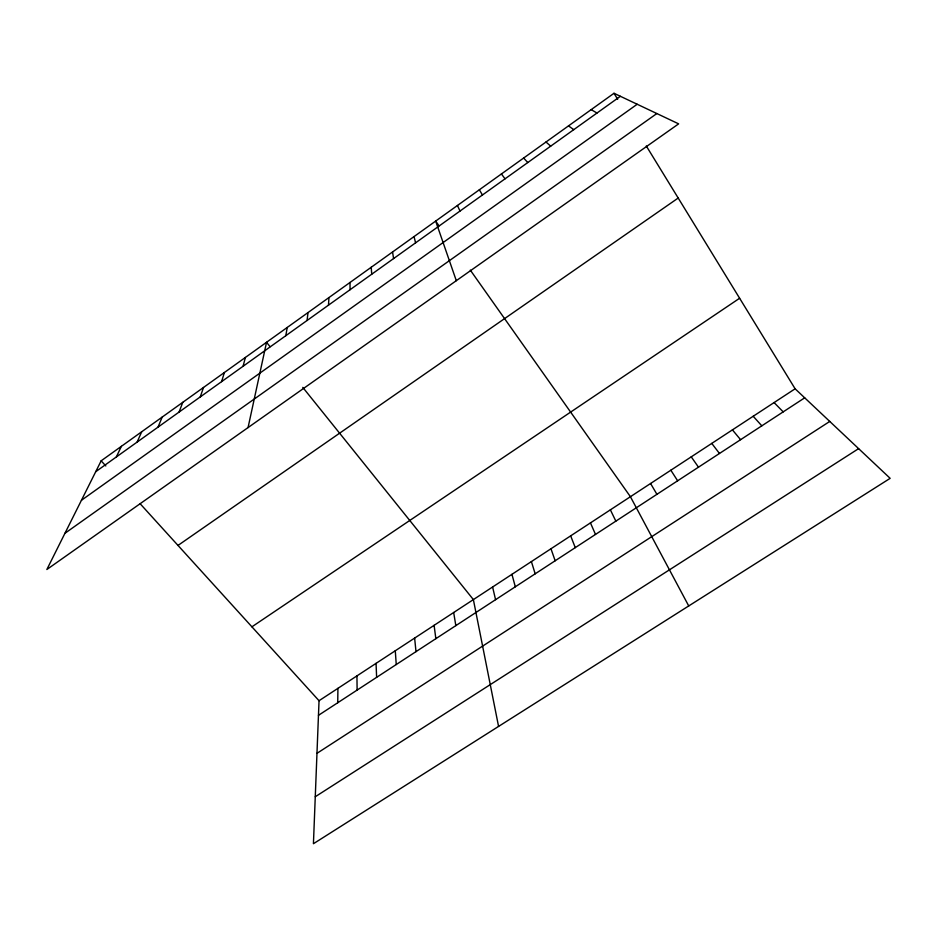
<?xml version="1.0" encoding="UTF-8"?>
<svg xmlns="http://www.w3.org/2000/svg" width="937" height="937" viewBox="0 0 937 937"><rect width="100%" height="100%" fill="white"/><g stroke="black" fill="none" stroke-linecap="round" stroke-linejoin="round"><path stroke-width="1.41" d="M337.73 702.738L337.929 688.344M140.222 503.825L319.037 700.724L313.426 843.722L890.15 478.338L795.115 388.796L646.296 145.985M328.5 305.146L328.934 297.591M307.09 320.466L307.992 312.595M285.82 335.692L287.202 327.493M248.059 427.577L266.541 342.298L270.079 346.702M243.07 366.273L245.389 357.465M221.6 381.64L224.376 372.516M200.26 396.913L203.505 387.473M179.072 412.069L182.762 402.336M158.025 427.131L162.171 417.106M137.118 442.088L141.698 431.77M116.352 456.951L121.365 446.34M101.161 460.817L46.85 569.509L678.646 123.86L614.004 93.278L101.161 460.817L105.811 465.935M95.726 471.709L620.376 96.3M81.449 500.276L637.195 104.253M64.946 533.294L656.837 113.553M178.007 545.428L678.201 198.035M251.912 626.818L739.621 298.247M319.037 700.724L795.115 388.796M318.463 715.329L804.696 397.827M316.975 753.325L829.749 421.439M315.265 796.743L858.62 448.636M591.188 109.641L596.986 113.026M568.513 125.886L573.76 129.646M546.002 142.014L550.698 146.149M774.091 402.57L783.191 411.87M523.642 158.037L527.789 162.546M753.184 416.262L761.816 425.82M732.418 429.872L740.581 439.687M302.78 387.379L473.372 599.598L498.566 726.421M711.769 443.4L719.475 453.473M501.424 173.966L505.043 178.826M439.008 225.817L435.67 221.085L456.307 280.678M470.315 270.125L630.414 496.704L688.73 605.946M691.248 456.846L698.487 467.176M670.845 470.21L677.638 480.786M614.004 93.278L617.682 99.275M479.357 189.778L482.45 194.99M650.571 483.504L656.919 494.314M610.374 509.833L615.843 521.136M457.443 205.484L460.008 211.048M590.451 522.893L595.499 534.43M570.656 535.859L575.271 547.63M550.968 548.754L555.161 560.759M531.396 561.579L535.179 573.819M511.942 574.334L515.315 586.785M414.037 236.592L415.583 242.835M492.604 587.007L495.568 599.68M453.672 612.505L455.827 625.623M392.556 251.994L393.587 258.577M434.1 625.33L435.846 638.671M414.634 638.085L415.993 651.648M371.204 267.291L371.743 274.201M395.285 650.758L396.246 664.532M376.053 663.361L376.627 677.346M356.938 675.893L357.114 690.077M350.005 282.482L350.051 289.732"/></g></svg>
